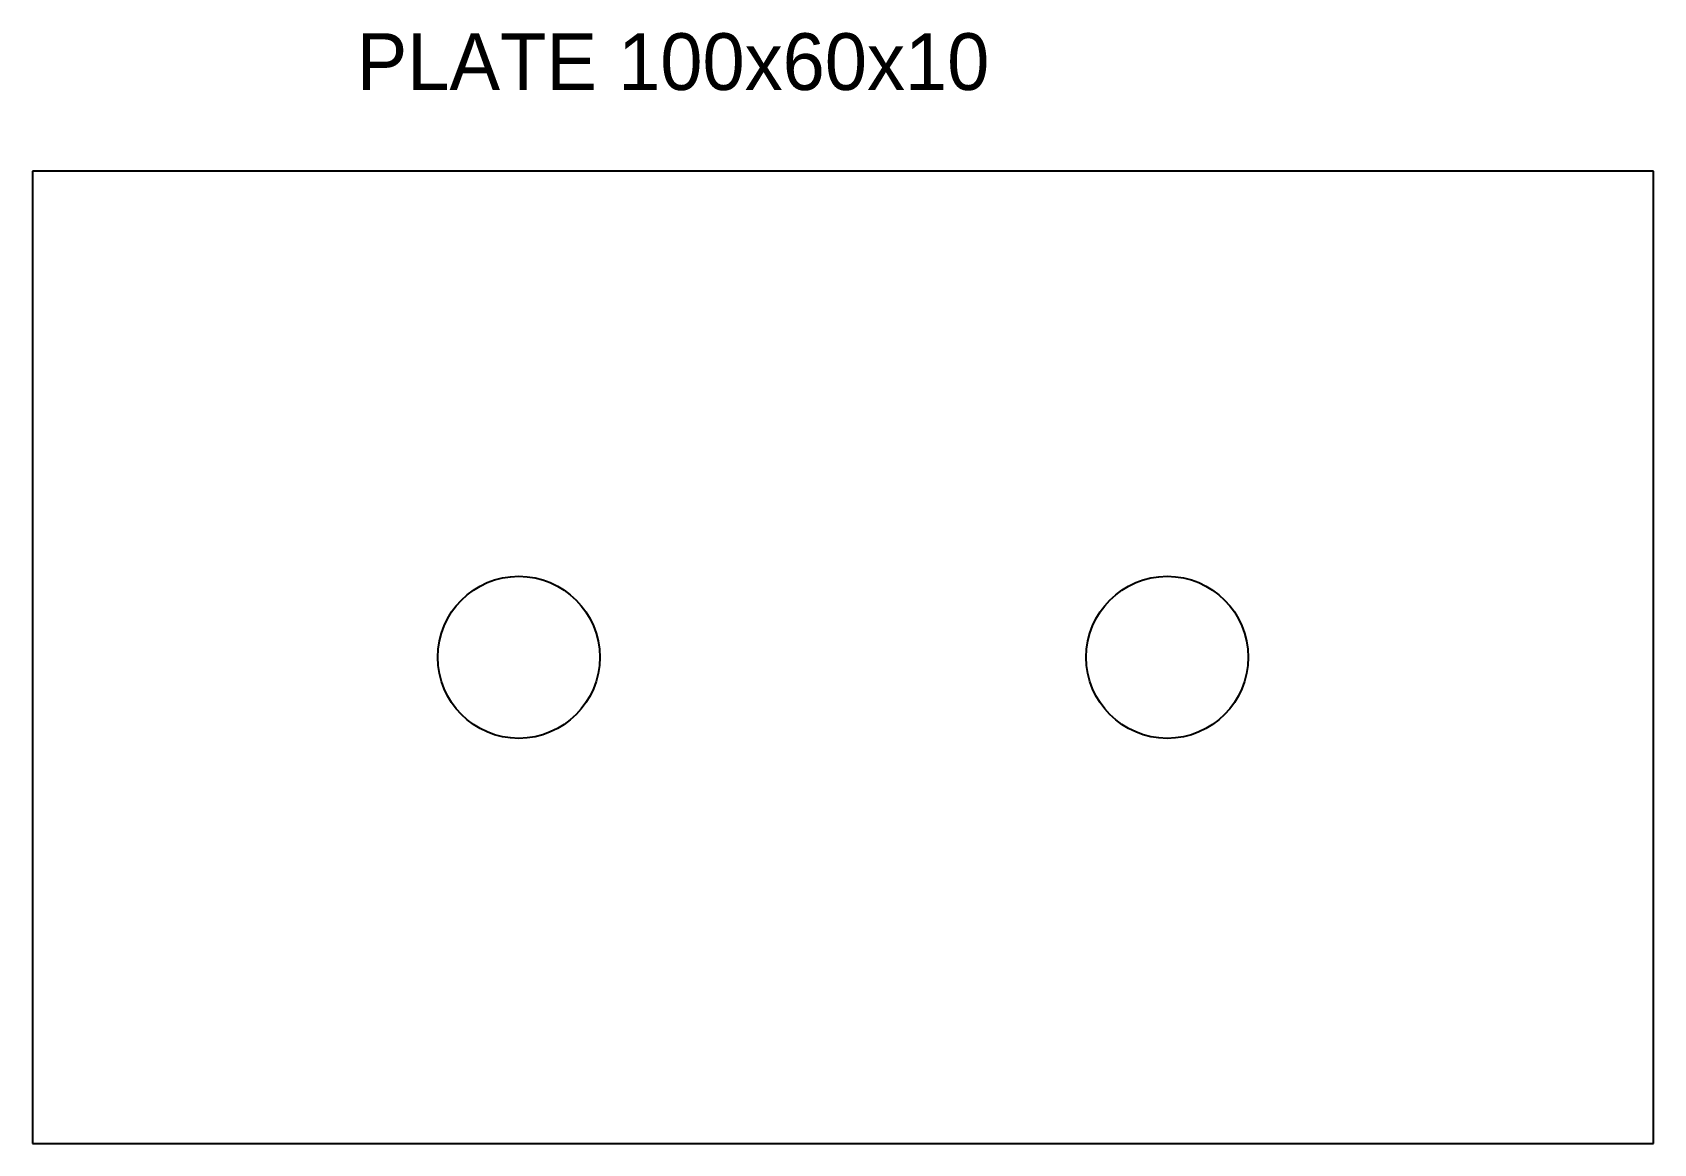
# Model space of a CAD drawing. Header units: millimetres. Extents: x 0 to 100, y 0 to 69.
import ezdxf

# ---------------------------------------------------------------- set-up
doc = ezdxf.new("R2010")
doc.units = ezdxf.units.MM

msp = doc.modelspace()

# ---------------------------------------------------------------- linework, layer by layer
for p, q in [((100, 60), (0, 60)), ((0, 60), (0, 0)), ((100, 0), (100, 60)), ((0, 0), (100, 0))]:
    msp.add_line(p, q)
for centre in [(30, 30), (70, 30)]:
    msp.add_circle(centre, 5)

# ---------------------------------------------------------------- texts
msp.add_text('PLATE 100x60x10', height=3.5).set_placement((20, 65))

doc.saveas('drawing.dxf')
